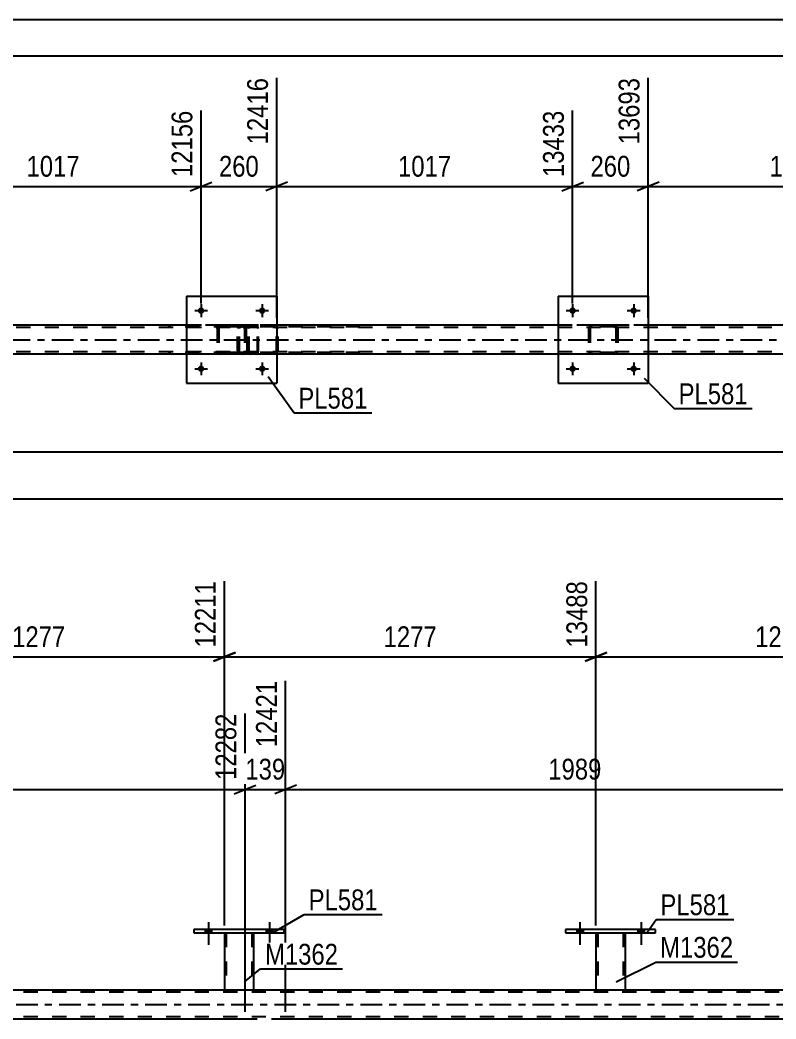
# Model space of a CAD drawing. Header units: millimetres. Extents: x 0 to 841, y 0 to 594.
# Drawn here: x 505.9 to 609.9, y 456.5 to 594 of the extents above; entities that cross this region are included whole.
import ezdxf

# ---------------------------------------------------------------- set-up
doc = ezdxf.new("R2010")
doc.units = ezdxf.units.MM
doc.linetypes.add('DXK_LINE_DOT2', pattern=[3.9198, 1.9599, -1.9599])
doc.linetypes.add('DXK_LINE_DOT3', pattern=[5.9187, 2.979, -0.9799, 0.9799, -0.9799])
doc.styles.add('Arial Narrow', font='ARIALN.TTF', dxfattribs={"height": 0.2})

# ---------------------------------------------------------------- blocks, each defined once
blk = doc.blocks.new('Unknown-814735472-1133')
at = {"color": 5, "linetype": 'Continuous'}
for p, q in [((841, 594), (0, 594)), ((836, 589), (5, 589))]:
    blk.add_line(p, q, dxfattribs=at)
blk = doc.blocks.new('Bolt-814735472-5156 - 5134')
at = {"linetype": 'Continuous'}
for points in [[(582.36, 554.01, -1), (581.48, 554.01, -1)], [(590.76, 554.01, -1), (589.88, 554.01, -1)]]:
    blk.add_hatch(color=1, dxfattribs=at).paths.add_polyline_path(points)
at = {"color": 1, "linetype": 'Continuous'}
for p, q in [((581.04, 554.01), (582.8, 554.01)), ((581.92, 554.89), (581.92, 553.13)), ((589.44, 554.01), (591.2, 554.01)), ((590.32, 554.89), (590.32, 553.13))]:
    blk.add_line(p, q, dxfattribs=at)
blk = doc.blocks.new('Bolt-814735472-5157 - 5134')
at = {"linetype": 'Continuous'}
for points in [[(582.36, 546.01, -1), (581.48, 546.01, -1)], [(590.76, 546.01, -1), (589.88, 546.01, -1)]]:
    blk.add_hatch(color=1, dxfattribs=at).paths.add_polyline_path(points)
at = {"color": 1, "linetype": 'Continuous'}
for p, q in [((581.04, 546.01), (582.8, 546.01)), ((581.92, 546.89), (581.92, 545.13)), ((589.44, 546.01), (591.2, 546.01)), ((590.32, 546.89), (590.32, 545.13))]:
    blk.add_line(p, q, dxfattribs=at)
blk = doc.blocks.new('Bolt-814735472-5158 - 5134')
at = {"linetype": 'Continuous'}
for points in [[(531.28, 554.01, -1), (530.4, 554.01, -1)], [(539.68, 554.01, -1), (538.8, 554.01, -1)]]:
    blk.add_hatch(color=1, dxfattribs=at).paths.add_polyline_path(points)
at = {"color": 1, "linetype": 'Continuous'}
for p, q in [((529.96, 554.01), (531.72, 554.01)), ((530.84, 554.89), (530.84, 553.13)), ((538.36, 554.01), (540.12, 554.01)), ((539.24, 554.89), (539.24, 553.13))]:
    blk.add_line(p, q, dxfattribs=at)
blk = doc.blocks.new('Bolt-814735472-5159 - 5134')
at = {"linetype": 'Continuous'}
for points in [[(531.28, 546.01, -1), (530.4, 546.01, -1)], [(539.68, 546.01, -1), (538.8, 546.01, -1)]]:
    blk.add_hatch(color=1, dxfattribs=at).paths.add_polyline_path(points)
at = {"color": 1, "linetype": 'Continuous'}
for p, q in [((529.96, 546.01), (531.72, 546.01)), ((530.84, 546.89), (530.84, 545.13)), ((538.36, 546.01), (540.12, 546.01)), ((539.24, 546.89), (539.24, 545.13))]:
    blk.add_line(p, q, dxfattribs=at)
blk = doc.blocks.new('Part-814735472-5229 - 5134')
at = {"color": 2, "linetype": 'Continuous'}
for p, q in [((579.92, 556.01), (579.92, 544.01)), ((579.92, 556.01), (592.32, 556.01)), ((592.32, 556.01), (592.32, 544.01)), ((579.92, 544.01), (592.32, 544.01))]:
    blk.add_line(p, q, dxfattribs=at)
blk = doc.blocks.new('Part-814735472-5230 - 5134')
at = {"color": 7, "linetype": 'DXK_LINE_DOT2'}
for p, q in [((584.12, 551.53), (584.16, 551.71)), ((584.16, 551.71), (584.12, 551.53)), ((584.12, 551.53), (584.12, 548.49)), ((584.36, 551.53), (584.38, 551.62)), ((584.36, 551.53), (584.36, 548.49)), ((584.38, 551.62), (584.43, 551.7)), ((584.41, 551.97), (584.6, 552.01)), ((584.6, 552.01), (584.41, 551.97)), ((584.43, 551.7), (584.51, 551.75)), ((584.51, 551.75), (584.6, 551.77)), ((587.64, 552.01), (584.6, 552.01)), ((587.64, 551.77), (584.6, 551.77)), ((587.64, 552.01), (587.82, 551.97)), ((587.82, 551.97), (587.64, 552.01)), ((587.64, 551.77), (587.73, 551.75)), ((587.73, 551.75), (587.81, 551.7)), ((587.81, 551.7), (587.86, 551.62)), ((587.86, 551.62), (587.88, 551.53)), ((587.88, 551.53), (587.88, 548.49)), ((588.08, 551.71), (588.12, 551.53)), ((588.12, 551.53), (588.08, 551.71)), ((588.12, 551.53), (588.12, 548.49)), ((584.16, 548.31), (584.12, 548.49)), ((584.12, 548.49), (584.16, 548.31)), ((584.38, 548.4), (584.36, 548.49)), ((587.88, 548.49), (587.86, 548.4)), ((588.12, 548.49), (588.08, 548.31)), ((588.08, 548.31), (588.12, 548.49)), ((584.43, 548.32), (584.38, 548.4)), ((584.6, 548.01), (584.41, 548.05)), ((584.41, 548.05), (584.6, 548.01)), ((584.51, 548.27), (584.43, 548.32)), ((584.6, 548.25), (584.51, 548.27)), ((587.64, 548.25), (584.6, 548.25)), ((587.64, 548.01), (584.6, 548.01)), ((587.73, 548.27), (587.64, 548.25)), ((587.82, 548.05), (587.64, 548.01)), ((587.64, 548.01), (587.82, 548.05)), ((587.81, 548.32), (587.73, 548.27)), ((587.86, 548.4), (587.81, 548.32))]:
    blk.add_line(p, q, dxfattribs=at)
at = {"color": 7, "linetype": 'DXK_LINE_DOT3'}
blk.add_line((586.12, 550.01), (586.12, 550.01), dxfattribs=at)
at = {"color": 7, "linetype": 'DXK_LINE_DOT2'}
for centre, start, end in [((584.6, 551.53), 112.5, 157.5), ((584.6, 551.53), 112.5, 157.5), ((587.64, 551.53), 22.5, 67.5), ((587.64, 551.53), 22.5, 67.5), ((584.6, 548.49), 202.5, 247.5), ((584.6, 548.49), 202.5, 247.5), ((587.64, 548.49), 292.5, 337.5), ((587.64, 548.49), 292.5, 337.5)]:
    blk.add_arc(centre, 0.48, start, end, dxfattribs=at)
blk = doc.blocks.new('Part-814735472-5235 - 5134')
at = {"color": 2, "linetype": 'Continuous'}
for p, q in [((528.84, 556.01), (528.84, 544.01)), ((528.84, 556.01), (541.24, 556.01)), ((541.24, 556.01), (541.24, 544.01)), ((528.84, 544.01), (541.24, 544.01))]:
    blk.add_line(p, q, dxfattribs=at)
blk = doc.blocks.new('Part-814735472-5236 - 5134')
at = {"color": 7, "linetype": 'DXK_LINE_DOT2'}
for p, q in [((533.04, 551.53), (533.07, 551.71)), ((533.07, 551.71), (533.04, 551.53)), ((533.04, 551.53), (533.04, 548.49)), ((533.28, 551.53), (533.3, 551.62)), ((533.28, 551.53), (533.28, 548.49)), ((533.3, 551.62), (533.35, 551.7)), ((533.33, 551.97), (533.52, 552.01)), ((533.52, 552.01), (533.33, 551.97)), ((533.35, 551.7), (533.43, 551.75)), ((533.43, 551.75), (533.52, 551.77)), ((536.56, 552.01), (533.52, 552.01)), ((536.56, 551.77), (533.52, 551.77)), ((536.56, 552.01), (536.74, 551.97)), ((536.74, 551.97), (536.56, 552.01)), ((536.56, 551.77), (536.65, 551.75)), ((536.65, 551.75), (536.73, 551.7)), ((536.73, 551.7), (536.78, 551.62)), ((536.78, 551.62), (536.8, 551.53)), ((536.8, 551.53), (536.8, 548.49)), ((537, 551.71), (537.04, 551.53)), ((537.04, 551.53), (537, 551.71)), ((537.04, 551.53), (537.04, 548.49)), ((533.07, 548.31), (533.04, 548.49)), ((533.04, 548.49), (533.07, 548.31)), ((533.3, 548.4), (533.28, 548.49)), ((536.8, 548.49), (536.78, 548.4)), ((537.04, 548.49), (537, 548.31)), ((537, 548.31), (537.04, 548.49)), ((533.35, 548.32), (533.3, 548.4)), ((533.52, 548.01), (533.33, 548.05)), ((533.33, 548.05), (533.52, 548.01)), ((533.43, 548.27), (533.35, 548.32)), ((533.52, 548.25), (533.43, 548.27)), ((536.56, 548.25), (533.52, 548.25)), ((536.56, 548.01), (533.52, 548.01)), ((536.65, 548.27), (536.56, 548.25)), ((536.74, 548.05), (536.56, 548.01)), ((536.56, 548.01), (536.74, 548.05)), ((536.73, 548.32), (536.65, 548.27)), ((536.78, 548.4), (536.73, 548.32))]:
    blk.add_line(p, q, dxfattribs=at)
at = {"color": 7, "linetype": 'DXK_LINE_DOT3'}
blk.add_line((535.04, 550.01), (535.04, 550.01), dxfattribs=at)
at = {"color": 7, "linetype": 'DXK_LINE_DOT2'}
for centre, start, end in [((533.52, 551.53), 112.5, 157.5), ((533.52, 551.53), 112.5, 157.5), ((536.56, 551.53), 22.5, 67.5), ((536.56, 551.53), 22.5, 67.5), ((533.52, 548.49), 202.5, 247.5), ((533.52, 548.49), 202.5, 247.5), ((536.56, 548.49), 292.5, 337.5), ((536.56, 548.49), 292.5, 337.5)]:
    blk.add_arc(centre, 0.48, start, end, dxfattribs=at)
blk = doc.blocks.new('Part-814735472-5273 - 5134')
at = {"color": 7, "linetype": 'DXK_LINE_DOT2'}
for p, q in [((538.46, 552.01), (526.3, 552.01)), ((538.46, 551.77), (526.3, 551.77)), ((535.91, 551.71), (535.87, 551.53)), ((535.87, 548.49), (535.87, 551.53)), ((536.12, 551.53), (536.14, 551.62)), ((536.12, 548.49), (536.12, 551.53)), ((536.14, 551.62), (536.19, 551.7)), ((536.37, 552.01), (536.18, 551.97)), ((536.19, 551.7), (536.27, 551.75)), ((536.27, 551.75), (536.37, 551.77)), ((537.19, 551.77), (537.19, 552.01)), ((538.56, 551.97), (538.46, 552.01)), ((538.46, 551.77), (538.51, 551.75)), ((538.51, 551.75), (538.56, 551.7)), ((538.65, 551.87), (538.56, 551.97)), ((538.56, 551.7), (538.59, 551.62)), ((538.59, 551.62), (538.6, 551.53)), ((538.6, 548.49), (538.6, 551.53)), ((538.71, 551.71), (538.65, 551.87)), ((538.73, 551.53), (538.71, 551.71)), ((538.73, 548.49), (538.73, 551.53)), ((535.87, 548.49), (535.91, 548.31)), ((536.14, 548.4), (536.12, 548.49)), ((538.6, 548.49), (538.59, 548.4)), ((538.71, 548.31), (538.73, 548.49)), ((538.46, 548.25), (526.3, 548.25)), ((538.46, 548.01), (526.3, 548.01)), ((536.19, 548.32), (536.14, 548.4)), ((536.18, 548.05), (536.37, 548.01)), ((536.27, 548.27), (536.19, 548.32)), ((536.37, 548.25), (536.27, 548.27)), ((537.19, 548.01), (537.19, 548.25)), ((538.51, 548.27), (538.46, 548.25)), ((538.46, 548.01), (538.56, 548.05)), ((538.56, 548.32), (538.51, 548.27)), ((538.59, 548.4), (538.56, 548.32)), ((538.56, 548.05), (538.65, 548.15)), ((538.65, 548.15), (538.71, 548.31))]:
    blk.add_line(p, q, dxfattribs=at)
for centre, start, end in [((536.36, 551.52), 111.1939, 156.1504), ((536.36, 548.51), 203.8496, 248.8061)]:
    blk.add_arc(centre, 0.492, start, end, dxfattribs=at)
blk = doc.blocks.new('Part-814735472-5302 - 5134')
at = {"color": 7, "linetype": 'DXK_LINE_DOT2'}
for p, q in [((537.22, 551.71), (537.19, 551.53)), ((537.19, 548.49), (537.19, 551.53)), ((537.44, 551.53), (537.46, 551.62)), ((537.44, 548.49), (537.44, 551.53)), ((537.46, 551.62), (537.52, 551.7)), ((537.7, 552.01), (537.5, 551.97)), ((537.52, 551.7), (537.6, 551.75)), ((537.6, 551.75), (537.7, 551.77)), ((552.68, 552.01), (537.7, 552.01)), ((552.68, 551.77), (537.7, 551.77)), ((541.13, 551.97), (540.93, 552.01)), ((540.93, 551.77), (541.03, 551.75)), ((541.03, 551.75), (541.11, 551.7)), ((541.11, 551.7), (541.17, 551.62)), ((541.17, 551.62), (541.19, 551.53)), ((541.19, 548.49), (541.19, 551.53)), ((541.42, 551.62), (541.4, 551.71)), ((541.44, 551.53), (541.42, 551.62)), ((541.44, 548.49), (541.44, 551.53)), ((537.19, 548.49), (537.22, 548.31)), ((537.46, 548.4), (537.44, 548.49)), ((541.19, 548.49), (541.17, 548.4)), ((541.42, 548.41), (541.44, 548.49)), ((537.52, 548.32), (537.46, 548.4)), ((537.5, 548.05), (537.7, 548.01)), ((537.6, 548.27), (537.52, 548.32)), ((537.7, 548.25), (537.6, 548.27)), ((552.68, 548.25), (537.7, 548.25)), ((552.68, 548.01), (537.7, 548.01)), ((541.03, 548.27), (540.93, 548.25)), ((540.93, 548.01), (541.13, 548.05)), ((541.11, 548.32), (541.03, 548.27)), ((541.17, 548.4), (541.11, 548.32)), ((541.4, 548.31), (541.42, 548.41))]:
    blk.add_line(p, q, dxfattribs=at)
for centre, start, end in [((537.68, 551.51), 110.7583, 155.68), ((540.95, 551.51), 24.32, 69.2417), ((537.68, 548.51), 204.32, 249.2417)]:
    blk.add_arc(centre, 0.496, start, end, dxfattribs=at)
blk = doc.blocks.new('Part-814735472-5334 - 5134')
at = {"color": 7, "linetype": 'DXK_LINE_DOT2'}
for p, q in [((766.09, 551.69), (101.91, 551.69)), ((766.09, 552.01), (120.19, 552.01)), ((541.24, 552.01), (528.84, 552.01)), ((592.32, 552.01), (579.92, 552.01)), ((766.09, 548.33), (101.91, 548.33)), ((762.86, 548.01), (101.91, 548.01)), ((541.24, 548.01), (528.84, 548.01)), ((592.32, 548.01), (579.92, 548.01))]:
    blk.add_line(p, q, dxfattribs=at)
at = {"color": 2, "linetype": 'Continuous'}
for p, q in [((528.84, 552.01), (490.16, 552.01)), ((579.92, 552.01), (541.24, 552.01)), ((631, 552.01), (592.32, 552.01)), ((528.84, 548.01), (490.16, 548.01)), ((579.92, 548.01), (541.24, 548.01)), ((631, 548.01), (592.32, 548.01))]:
    blk.add_line(p, q, dxfattribs=at)
at = {"color": 7, "linetype": 'DXK_LINE_DOT3'}
blk.add_line((101.91, 550.01), (766.09, 550.01), dxfattribs=at)
blk = doc.blocks.new('Bolt-814735472-3321 - 3299')
at = {"linetype": 'Continuous'}
for points in [[(582.49, 468.39), (583.37, 468.39), (583.37, 468.87), (582.49, 468.87)], [(590.89, 468.39), (591.77, 468.39), (591.77, 468.87), (590.89, 468.87)]]:
    blk.add_hatch(color=1, dxfattribs=at).paths.add_polyline_path(points)
at = {"color": 1, "linetype": 'Continuous'}
for p, q in [((582.49, 468.87), (582.49, 468.39)), ((582.93, 469.87), (582.93, 466.75)), ((583.37, 468.87), (583.37, 468.39)), ((590.89, 468.87), (590.89, 468.39)), ((591.33, 469.87), (591.33, 466.75)), ((591.77, 468.87), (591.77, 468.39))]:
    blk.add_line(p, q, dxfattribs=at)
blk = doc.blocks.new('Bolt-814735472-3322 - 3299')
at = {"linetype": 'Continuous'}
for points in [[(582.49, 468.39), (583.37, 468.39), (583.37, 468.87), (582.49, 468.87)], [(590.89, 468.39), (591.77, 468.39), (591.77, 468.87), (590.89, 468.87)]]:
    blk.add_hatch(color=1, dxfattribs=at).paths.add_polyline_path(points)
at = {"color": 1, "linetype": 'Continuous'}
for p, q in [((582.49, 468.87), (582.49, 468.39)), ((582.93, 469.87), (582.93, 466.75)), ((583.37, 468.87), (583.37, 468.39)), ((590.89, 468.87), (590.89, 468.39)), ((591.33, 469.87), (591.33, 466.75)), ((591.77, 468.87), (591.77, 468.39))]:
    blk.add_line(p, q, dxfattribs=at)
blk = doc.blocks.new('Bolt-814735472-3323 - 3299')
at = {"linetype": 'Continuous'}
for points in [[(531.41, 468.39), (532.29, 468.39), (532.29, 468.87), (531.41, 468.87)], [(539.81, 468.39), (540.69, 468.39), (540.69, 468.87), (539.81, 468.87)]]:
    blk.add_hatch(color=1, dxfattribs=at).paths.add_polyline_path(points)
at = {"color": 1, "linetype": 'Continuous'}
for p, q in [((531.41, 468.87), (531.41, 468.39)), ((531.85, 469.87), (531.85, 466.75)), ((532.29, 468.87), (532.29, 468.39)), ((539.81, 468.87), (539.81, 468.39)), ((540.25, 469.87), (540.25, 466.75)), ((540.69, 468.87), (540.69, 468.39))]:
    blk.add_line(p, q, dxfattribs=at)
blk = doc.blocks.new('Bolt-814735472-3324 - 3299')
at = {"linetype": 'Continuous'}
for points in [[(531.41, 468.39), (532.29, 468.39), (532.29, 468.87), (531.41, 468.87)], [(539.81, 468.39), (540.69, 468.39), (540.69, 468.87), (539.81, 468.87)]]:
    blk.add_hatch(color=1, dxfattribs=at).paths.add_polyline_path(points)
at = {"color": 1, "linetype": 'Continuous'}
for p, q in [((531.41, 468.87), (531.41, 468.39)), ((531.85, 469.87), (531.85, 466.75)), ((532.29, 468.87), (532.29, 468.39)), ((539.81, 468.87), (539.81, 468.39)), ((540.25, 469.87), (540.25, 466.75)), ((540.69, 468.87), (540.69, 468.39))]:
    blk.add_line(p, q, dxfattribs=at)
blk = doc.blocks.new('Part-814735472-3468 - 3299')
at = {"color": 2, "linetype": 'Continuous'}
for p, q in [((580.93, 468.87), (580.93, 468.39)), ((593.33, 468.87), (580.93, 468.87)), ((593.33, 468.39), (593.33, 468.87)), ((580.93, 468.39), (593.33, 468.39))]:
    blk.add_line(p, q, dxfattribs=at)
blk = doc.blocks.new('Part-814735472-3473 - 3299')
at = {"color": 2, "linetype": 'Continuous'}
for p, q in [((585.13, 468.39), (585.13, 460.55)), ((589.13, 468.39), (589.13, 460.55)), ((585.13, 460.55), (589.13, 460.55))]:
    blk.add_line(p, q, dxfattribs=at)
at = {"color": 7, "linetype": 'DXK_LINE_DOT2'}
for p, q in [((585.13, 468.39), (589.13, 468.39)), ((585.13, 468.39), (585.13, 468.39)), ((585.13, 468.39), (585.13, 468.39)), ((585.37, 468.39), (585.37, 460.55)), ((588.89, 468.39), (588.89, 460.55)), ((589.13, 468.39), (589.13, 468.39)), ((589.13, 468.39), (589.13, 468.39)), ((588.84, 460.55), (588.87, 460.55)), ((588.84, 460.55), (588.87, 460.55)), ((588.87, 460.55), (588.89, 460.55)), ((588.87, 460.55), (588.89, 460.55))]:
    blk.add_line(p, q, dxfattribs=at)
blk = doc.blocks.new('Part-814735472-3478 - 3299')
at = {"color": 2, "linetype": 'Continuous'}
for p, q in [((529.85, 468.87), (529.85, 468.39)), ((542.25, 468.87), (529.85, 468.87)), ((542.25, 468.39), (542.25, 468.87)), ((529.85, 468.39), (542.25, 468.39))]:
    blk.add_line(p, q, dxfattribs=at)
blk = doc.blocks.new('Part-814735472-3483 - 3299')
at = {"color": 2, "linetype": 'Continuous'}
for p, q in [((534.05, 468.39), (534.05, 460.55)), ((538.05, 468.39), (538.05, 460.55)), ((534.05, 460.55), (538.05, 460.55))]:
    blk.add_line(p, q, dxfattribs=at)
at = {"color": 7, "linetype": 'DXK_LINE_DOT2'}
for p, q in [((534.05, 468.39), (538.05, 468.39)), ((534.05, 468.39), (534.05, 468.39)), ((534.05, 468.39), (534.05, 468.39)), ((534.29, 468.39), (534.29, 460.55)), ((537.81, 468.39), (537.81, 460.55)), ((538.05, 468.39), (538.05, 468.39)), ((538.05, 468.39), (538.05, 468.39)), ((537.76, 460.55), (537.79, 460.55)), ((537.76, 460.55), (537.79, 460.55)), ((537.79, 460.55), (537.81, 460.55)), ((537.79, 460.55), (537.81, 460.55))]:
    blk.add_line(p, q, dxfattribs=at)
blk = doc.blocks.new('Part-814735472-3633 - 3299')
at = {"color": 2, "linetype": 'Continuous'}
for p, q in [((102.93, 460.54), (767.11, 460.54)), ((536.88, 456.54), (457.32, 456.54)), ((622.01, 456.54), (542.46, 456.54))]:
    blk.add_line(p, q, dxfattribs=at)
at = {"color": 7, "linetype": 'DXK_LINE_DOT2'}
for p, q in [((767.11, 460.22), (102.93, 460.22)), ((767.11, 456.86), (102.93, 456.86)), ((542.46, 456.54), (536.88, 456.54))]:
    blk.add_line(p, q, dxfattribs=at)
at = {"color": 7, "linetype": 'DXK_LINE_DOT3'}
blk.add_line((102.93, 458.54), (767.11, 458.54), dxfattribs=at)
blk = doc.blocks.new('StraightDimension-814735472-12151 - 5134')
at = {"color": 7, "linetype": 'Continuous'}
blk.add_line((59.35, 528.12), (766.73, 528.12), dxfattribs=at)
blk = doc.blocks.new('StraightDimension-814735472-9675 - 5134')
at = {"color": 7, "linetype": 'Continuous'}
for p, q in [((490.16, 553.01), (490.16, 586.03)), ((530.84, 555.01), (530.84, 581.53)), ((491.66, 571.69), (488.66, 570.49)), ((490.16, 571.09), (530.84, 571.09)), ((529.34, 570.49), (532.34, 571.69))]:
    blk.add_line(p, q, dxfattribs=at)
at = {"color": 0}
blk.add_wipeout([(514.75, 571.84), (514.75, 576.04), (506.24, 576.04), (506.24, 571.84)], dxfattribs=at)
at = {"color": 3, "style": 'Arial Narrow'}
blk.add_text('1017', height=2.863, dxfattribs=at).set_placement((506.84, 572.44))
at = {"color": 0, "linetype": 'Continuous'}
blk.add_wipeout([(530.24, 582.13), (526.04, 582.13), (526.04, 571.79), (530.24, 571.79)], dxfattribs=at)
at = {"color": 3, "linetype": 'Continuous', "style": 'Arial Narrow'}
blk.add_text('12156', height=2.863, rotation=90.0002, dxfattribs=at).set_placement((529.64, 572.39))
blk = doc.blocks.new('StraightDimension-814735472-5386 - 5134')
at = {"color": 7, "linetype": 'Continuous'}
blk.add_line((59.99, 534.58), (766.09, 534.58), dxfattribs=at)
blk = doc.blocks.new('StraightDimension-814735472-9671 - 5134')
at = {"color": 7, "linetype": 'Continuous'}
for p, q in [((592.32, 553.01), (592.32, 586.03)), ((633, 555.01), (633, 581.53)), ((593.82, 571.69), (590.82, 570.49)), ((592.32, 571.09), (633, 571.09)), ((631.5, 570.49), (634.5, 571.69))]:
    blk.add_line(p, q, dxfattribs=at)
at = {"color": 0}
blk.add_wipeout([(616.92, 571.84), (616.92, 576.04), (608.4, 576.04), (608.4, 571.84)], dxfattribs=at)
at = {"color": 3, "style": 'Arial Narrow'}
blk.add_text('1017', height=2.863, dxfattribs=at).set_placement((609, 572.44))
at = {"color": 0, "linetype": 'Continuous'}
blk.add_wipeout([(632.4, 582.13), (628.2, 582.13), (628.2, 571.79), (632.4, 571.79)], dxfattribs=at)
at = {"color": 3, "linetype": 'Continuous', "style": 'Arial Narrow'}
blk.add_text('14710', height=2.863, rotation=90.0002, dxfattribs=at).set_placement((631.8, 572.39))
blk = doc.blocks.new('StraightDimension-814735472-9672 - 5134')
at = {"color": 7, "linetype": 'Continuous'}
for p, q in [((592.32, 553.01), (592.32, 586.03)), ((581.92, 555.01), (581.92, 581.53)), ((580.42, 570.49), (583.42, 571.69)), ((581.92, 571.09), (592.32, 571.09)), ((593.82, 571.69), (590.82, 570.49))]:
    blk.add_line(p, q, dxfattribs=at)
at = {"color": 0}
blk.add_wipeout([(590.46, 571.84), (590.46, 576.04), (583.78, 576.04), (583.78, 571.84)], dxfattribs=at)
at = {"color": 3, "style": 'Arial Narrow'}
blk.add_text('260', height=2.863, dxfattribs=at).set_placement((584.38, 572.44))
at = {"color": 0, "linetype": 'Continuous'}
blk.add_wipeout([(591.72, 586.63), (587.52, 586.63), (587.52, 576.29), (591.72, 576.29)], dxfattribs=at)
at = {"color": 3, "linetype": 'Continuous', "style": 'Arial Narrow'}
blk.add_text('13693', height=2.863, rotation=90.0002, dxfattribs=at).set_placement((591.12, 576.89))
blk = doc.blocks.new('StraightDimension-814735472-9673 - 5134')
at = {"color": 7, "linetype": 'Continuous'}
for p, q in [((541.24, 553.01), (541.24, 586.03)), ((581.92, 555.01), (581.92, 581.53)), ((542.74, 571.69), (539.74, 570.49)), ((541.24, 571.09), (581.92, 571.09)), ((580.42, 570.49), (583.42, 571.69))]:
    blk.add_line(p, q, dxfattribs=at)
at = {"color": 0}
blk.add_wipeout([(565.83, 571.84), (565.83, 576.04), (557.32, 576.04), (557.32, 571.84)], dxfattribs=at)
at = {"color": 3, "style": 'Arial Narrow'}
blk.add_text('1017', height=2.863, dxfattribs=at).set_placement((557.92, 572.44))
at = {"color": 0, "linetype": 'Continuous'}
blk.add_wipeout([(581.32, 582.13), (577.12, 582.13), (577.12, 571.79), (581.32, 571.79)], dxfattribs=at)
at = {"color": 3, "linetype": 'Continuous', "style": 'Arial Narrow'}
blk.add_text('13433', height=2.863, rotation=90.0002, dxfattribs=at).set_placement((580.72, 572.39))
blk = doc.blocks.new('StraightDimension-814735472-9674 - 5134')
at = {"color": 7, "linetype": 'Continuous'}
for p, q in [((541.24, 553.01), (541.24, 586.03)), ((530.84, 555.01), (530.84, 581.53)), ((529.34, 570.49), (532.34, 571.69)), ((530.84, 571.09), (541.24, 571.09)), ((542.74, 571.69), (539.74, 570.49))]:
    blk.add_line(p, q, dxfattribs=at)
at = {"color": 0}
blk.add_wipeout([(539.38, 571.84), (539.38, 576.04), (532.7, 576.04), (532.7, 571.84)], dxfattribs=at)
at = {"color": 3, "style": 'Arial Narrow'}
blk.add_text('260', height=2.863, dxfattribs=at).set_placement((533.3, 572.44))
at = {"color": 0, "linetype": 'Continuous'}
blk.add_wipeout([(540.64, 586.63), (536.44, 586.63), (536.44, 576.29), (540.64, 576.29)], dxfattribs=at)
at = {"color": 3, "linetype": 'Continuous', "style": 'Arial Narrow'}
blk.add_text('12416', height=2.863, rotation=90.0002, dxfattribs=at).set_placement((540.04, 576.89))
blk = doc.blocks.new('StraightDimension-814735472-4415 - 3299')
at = {"color": 7, "linetype": 'Continuous'}
for p, q in [((457.32, 457.54), (457.32, 503.08)), ((536.88, 457.54), (536.88, 498.58)), ((458.82, 488.74), (455.82, 487.54)), ((457.32, 488.14), (536.88, 488.14)), ((535.38, 487.54), (538.38, 488.74))]:
    blk.add_line(p, q, dxfattribs=at)
at = {"color": 0}
blk.add_wipeout([(501.36, 488.89), (501.36, 493.09), (492.84, 493.09), (492.84, 488.89)], dxfattribs=at)
at = {"color": 3, "style": 'Arial Narrow'}
blk.add_text('1989', height=2.863, dxfattribs=at).set_placement((493.44, 489.49))
at = {"color": 0, "linetype": 'Continuous'}
blk.add_wipeout([(536.28, 499.18), (532.08, 499.18), (532.08, 488.84), (536.28, 488.84)], dxfattribs=at)
at = {"color": 3, "linetype": 'Continuous', "style": 'Arial Narrow'}
blk.add_text('12282', height=2.863, rotation=90.0002, dxfattribs=at).set_placement((535.68, 489.44))
blk = doc.blocks.new('StraightDimension-814735472-4439 - 3299')
at = {"color": 7, "linetype": 'Continuous'}
for p, q in [((542.46, 457.54), (542.46, 503.08)), ((536.88, 457.54), (536.88, 498.58)), ((535.38, 487.54), (538.38, 488.74)), ((536.88, 488.14), (542.46, 488.14)), ((543.96, 488.74), (540.96, 487.54))]:
    blk.add_line(p, q, dxfattribs=at)
at = {"color": 0}
blk.add_wipeout([(543.01, 488.89), (543.01, 493.09), (536.33, 493.09), (536.33, 488.89)], dxfattribs=at)
at = {"color": 3, "style": 'Arial Narrow'}
blk.add_text('139', height=2.863, dxfattribs=at).set_placement((536.93, 489.49))
at = {"color": 0, "linetype": 'Continuous'}
blk.add_wipeout([(541.86, 503.68), (537.66, 503.68), (537.66, 493.34), (541.86, 493.34)], dxfattribs=at)
at = {"color": 3, "linetype": 'Continuous', "style": 'Arial Narrow'}
blk.add_text('12421', height=2.863, rotation=90.0002, dxfattribs=at).set_placement((541.26, 493.94))
blk = doc.blocks.new('StraightDimension-814735472-4463 - 3299')
at = {"color": 7, "linetype": 'Continuous'}
for p, q in [((542.46, 457.54), (542.46, 503.08)), ((622.01, 457.54), (622.01, 498.58)), ((543.96, 488.74), (540.96, 487.54)), ((542.46, 488.14), (622.01, 488.14)), ((620.51, 487.54), (623.51, 488.74))]:
    blk.add_line(p, q, dxfattribs=at)
at = {"color": 0}
blk.add_wipeout([(586.49, 488.89), (586.49, 493.09), (577.98, 493.09), (577.98, 488.89)], dxfattribs=at)
at = {"color": 3, "style": 'Arial Narrow'}
blk.add_text('1989', height=2.863, dxfattribs=at).set_placement((578.58, 489.49))
at = {"color": 0, "linetype": 'Continuous'}
blk.add_wipeout([(621.41, 499.18), (617.21, 499.18), (617.21, 488.84), (621.41, 488.84)], dxfattribs=at)
at = {"color": 3, "linetype": 'Continuous', "style": 'Arial Narrow'}
blk.add_text('14410', height=2.863, rotation=90.0002, dxfattribs=at).set_placement((620.81, 489.44))
blk = doc.blocks.new('StraightDimension-814735472-8006 - 3299')
at = {"color": 7, "linetype": 'Continuous'}
for p, q in [((585.13, 469.39), (585.13, 516.8)), ((636.21, 469.39), (636.21, 516.8)), ((586.63, 506.96), (583.63, 505.76)), ((585.13, 506.36), (636.21, 506.36)), ((634.71, 505.76), (637.71, 506.96))]:
    blk.add_line(p, q, dxfattribs=at)
at = {"color": 0}
blk.add_wipeout([(614.93, 507.11), (614.93, 511.31), (606.42, 511.31), (606.42, 507.11)], dxfattribs=at)
at = {"color": 3, "style": 'Arial Narrow'}
blk.add_text('1277', height=2.863, dxfattribs=at).set_placement((607.02, 507.71))
at = {"color": 0, "linetype": 'Continuous'}
blk.add_wipeout([(635.61, 517.4), (631.41, 517.4), (631.41, 507.06), (635.61, 507.06)], dxfattribs=at)
at = {"color": 3, "linetype": 'Continuous', "style": 'Arial Narrow'}
blk.add_text('14765', height=2.863, rotation=90.0002, dxfattribs=at).set_placement((635.01, 507.66))
blk = doc.blocks.new('StraightDimension-814735472-8007 - 3299')
at = {"color": 7, "linetype": 'Continuous'}
for p, q in [((534.05, 469.39), (534.05, 516.8)), ((585.13, 469.39), (585.13, 516.8)), ((535.55, 506.96), (532.55, 505.76)), ((534.05, 506.36), (585.13, 506.36)), ((583.63, 505.76), (586.63, 506.96))]:
    blk.add_line(p, q, dxfattribs=at)
at = {"color": 0}
blk.add_wipeout([(563.85, 507.11), (563.85, 511.31), (555.34, 511.31), (555.34, 507.11)], dxfattribs=at)
at = {"color": 3, "style": 'Arial Narrow'}
blk.add_text('1277', height=2.863, dxfattribs=at).set_placement((555.94, 507.71))
at = {"color": 0, "linetype": 'Continuous'}
blk.add_wipeout([(584.53, 517.4), (580.33, 517.4), (580.33, 507.06), (584.53, 507.06)], dxfattribs=at)
at = {"color": 3, "linetype": 'Continuous', "style": 'Arial Narrow'}
blk.add_text('13488', height=2.863, rotation=90.0002, dxfattribs=at).set_placement((583.93, 507.66))
blk = doc.blocks.new('StraightDimension-814735472-8008 - 3299')
at = {"color": 7, "linetype": 'Continuous'}
for p, q in [((482.97, 469.39), (482.97, 516.8)), ((534.05, 469.39), (534.05, 516.8)), ((484.47, 506.96), (481.47, 505.76)), ((482.97, 506.36), (534.05, 506.36)), ((532.55, 505.76), (535.55, 506.96))]:
    blk.add_line(p, q, dxfattribs=at)
at = {"color": 0}
blk.add_wipeout([(512.77, 507.11), (512.77, 511.31), (504.26, 511.31), (504.26, 507.11)], dxfattribs=at)
at = {"color": 3, "style": 'Arial Narrow'}
blk.add_text('1277', height=2.863, dxfattribs=at).set_placement((504.86, 507.71))
at = {"color": 0, "linetype": 'Continuous'}
blk.add_wipeout([(533.45, 517.4), (529.25, 517.4), (529.25, 507.06), (533.45, 507.06)], dxfattribs=at)
at = {"color": 3, "linetype": 'Continuous', "style": 'Arial Narrow'}
blk.add_text('12211', height=2.863, rotation=90.0002, dxfattribs=at).set_placement((532.85, 507.66))
blk = doc.blocks.new('Mark-814735472-5231 - 5134')
at = {"color": 0}
blk.add_wipeout([(553.72, 540.53), (553.72, 543.53), (544.22, 543.53), (544.22, 540.53)], dxfattribs=at)
blk.add_wipeout([(553.72, 540.53), (553.72, 543.53), (544.22, 543.53), (544.22, 540.53)], dxfattribs=at)
at = {"color": 30, "linetype": 'Continuous'}
for p, q in [((540.07, 544.97), (543.62, 539.93)), ((543.62, 539.93), (554.32, 539.93))]:
    blk.add_line(p, q, dxfattribs=at)
at = {"color": 3, "style": 'Arial Narrow'}
blk.add_text('PL581', height=2.863, dxfattribs=at).set_placement((544.22, 540.53))
blk = doc.blocks.new('Mark-814735472-5225 - 5134')
at = {"color": 0}
blk.add_wipeout([(606.01, 541.14), (606.01, 544.14), (596.5, 544.14), (596.5, 541.14)], dxfattribs=at)
blk.add_wipeout([(606.01, 541.14), (606.01, 544.14), (596.5, 544.14), (596.5, 541.14)], dxfattribs=at)
at = {"color": 30, "linetype": 'Continuous'}
for p, q in [((591.77, 544.7), (595.9, 540.54)), ((595.9, 540.54), (606.61, 540.54))]:
    blk.add_line(p, q, dxfattribs=at)
at = {"color": 3, "style": 'Arial Narrow'}
blk.add_text('PL581', height=2.863, dxfattribs=at).set_placement((596.5, 541.14))
blk = doc.blocks.new('Mark-814735472-3464 - 3299')
at = {"color": 0}
blk.add_wipeout([(603.5, 470.83), (603.5, 473.83), (594, 473.83), (594, 470.83)], dxfattribs=at)
blk.add_wipeout([(603.5, 470.83), (603.5, 473.83), (594, 473.83), (594, 470.83)], dxfattribs=at)
at = {"color": 30, "linetype": 'Continuous'}
for p, q in [((592.13, 468.39), (593.4, 470.23)), ((593.4, 470.23), (604.1, 470.23))]:
    blk.add_line(p, q, dxfattribs=at)
at = {"color": 3, "style": 'Arial Narrow'}
blk.add_text('PL581', height=2.863, dxfattribs=at).set_placement((594, 470.83))
blk = doc.blocks.new('Mark-814735472-3469 - 3299')
at = {"color": 0}
blk.add_wipeout([(604.01, 464.98), (604.01, 467.98), (593.96, 467.98), (593.96, 464.98)], dxfattribs=at)
blk.add_wipeout([(604.01, 464.98), (604.01, 467.98), (593.96, 467.98), (593.96, 464.98)], dxfattribs=at)
at = {"color": 30, "linetype": 'Continuous'}
for p, q in [((587.91, 461.65), (593.36, 464.38)), ((593.36, 464.38), (604.61, 464.38))]:
    blk.add_line(p, q, dxfattribs=at)
at = {"color": 3, "style": 'Arial Narrow'}
blk.add_text('M1362', height=2.863, dxfattribs=at).set_placement((593.96, 464.98))
blk = doc.blocks.new('Mark-814735472-3474 - 3299')
at = {"color": 0}
blk.add_wipeout([(555.14, 471.51), (555.14, 474.51), (545.63, 474.51), (545.63, 471.51)], dxfattribs=at)
blk.add_wipeout([(555.14, 471.51), (555.14, 474.51), (545.63, 474.51), (545.63, 471.51)], dxfattribs=at)
at = {"color": 30, "linetype": 'Continuous'}
for p, q in [((540.66, 468.39), (545.03, 470.91)), ((545.03, 470.91), (555.74, 470.91))]:
    blk.add_line(p, q, dxfattribs=at)
at = {"color": 3, "style": 'Arial Narrow'}
blk.add_text('PL581', height=2.863, dxfattribs=at).set_placement((545.63, 471.51))
blk = doc.blocks.new('Mark-814735472-3479 - 3299')
at = {"color": 0}
blk.add_wipeout([(549.68, 464.03), (549.68, 467.03), (539.63, 467.03), (539.63, 464.03)], dxfattribs=at)
blk.add_wipeout([(549.68, 464.03), (549.68, 467.03), (539.63, 467.03), (539.63, 464.03)], dxfattribs=at)
at = {"color": 30, "linetype": 'Continuous'}
for p, q in [((536.83, 461.65), (539.03, 463.43)), ((539.03, 463.43), (550.28, 463.43))]:
    blk.add_line(p, q, dxfattribs=at)
at = {"color": 3, "style": 'Arial Narrow'}
blk.add_text('M1362', height=2.863, dxfattribs=at).set_placement((539.63, 464.03))

msp = doc.modelspace()

# ---------------------------------------------------------------- block references
for name in ['Unknown-814735472-1133', 'Part-814735472-5235 - 5134', 'Part-814735472-5229 - 5134', 'Bolt-814735472-5158 - 5134', 'Bolt-814735472-5156 - 5134', 'Part-814735472-5334 - 5134', 'Part-814735472-5273 - 5134', 'Part-814735472-5236 - 5134', 'Part-814735472-5302 - 5134', 'Part-814735472-5230 - 5134', 'Bolt-814735472-5159 - 5134', 'Bolt-814735472-5157 - 5134', 'Part-814735472-3478 - 3299', 'Bolt-814735472-3323 - 3299', 'Bolt-814735472-3324 - 3299', 'Part-814735472-3468 - 3299', 'Bolt-814735472-3321 - 3299', 'Bolt-814735472-3322 - 3299', 'Part-814735472-3483 - 3299', 'Part-814735472-3473 - 3299', 'Part-814735472-3633 - 3299']:
    msp.add_blockref(name, (0, 0))

# ---------------------------------------------------------------- next in the draw order: block references
for name in ['StraightDimension-814735472-9675 - 5134', 'StraightDimension-814735472-9671 - 5134', 'StraightDimension-814735472-12151 - 5134', 'StraightDimension-814735472-4415 - 3299']:
    msp.add_blockref(name, (0, 0))

# ---------------------------------------------------------------- next in the draw order: block references
for name in ['StraightDimension-814735472-9672 - 5134', 'StraightDimension-814735472-5386 - 5134', 'StraightDimension-814735472-4439 - 3299']:
    msp.add_blockref(name, (0, 0))

# ---------------------------------------------------------------- next in the draw order: block references
for name in ['StraightDimension-814735472-9673 - 5134', 'Mark-814735472-5231 - 5134', 'Mark-814735472-5225 - 5134', 'StraightDimension-814735472-4463 - 3299']:
    msp.add_blockref(name, (0, 0))

# ---------------------------------------------------------------- next in the draw order: block references
for name in ['StraightDimension-814735472-9674 - 5134', 'StraightDimension-814735472-8006 - 3299', 'Mark-814735472-3479 - 3299']:
    msp.add_blockref(name, (0, 0))

# ---------------------------------------------------------------- next in the draw order: block references
for name in ['StraightDimension-814735472-8007 - 3299', 'Mark-814735472-3464 - 3299']:
    msp.add_blockref(name, (0, 0))

# ---------------------------------------------------------------- next in the draw order: block references
for name in ['StraightDimension-814735472-8008 - 3299', 'Mark-814735472-3474 - 3299', 'Mark-814735472-3469 - 3299']:
    msp.add_blockref(name, (0, 0))

doc.saveas('drawing.dxf')
